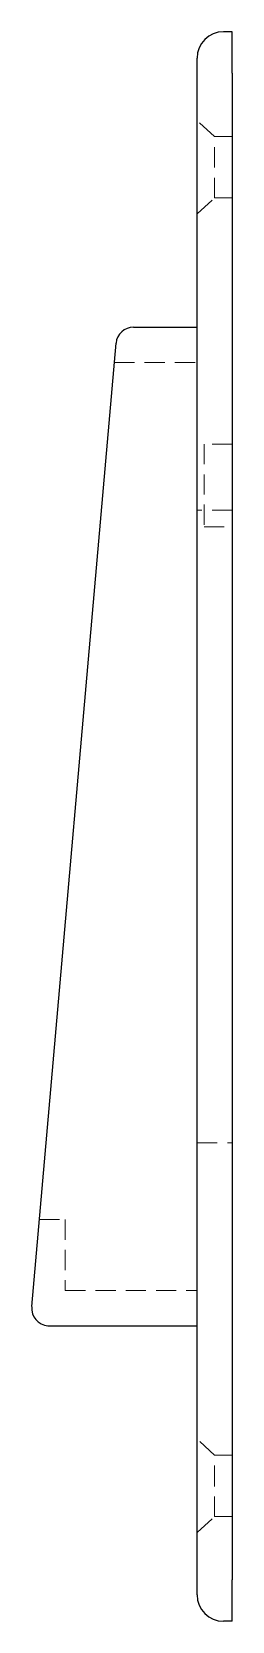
# Model space of a CAD drawing. Header units: millimetres. Extents: x 53 to 229, y 7 to 164.
# Drawn here: x 216.7 to 229.3, y 7 to 107 of the extents above.
import ezdxf

# ---------------------------------------------------------------- set-up
doc = ezdxf.new("R2010")
doc.units = ezdxf.units.MM
doc.linetypes.add('HIDDEN', pattern=[1.905, 1.27, -0.635])

msp = doc.modelspace()

# ---------------------------------------------------------------- linework, layer by layer
at = {"color": 7, "linetype": 'Continuous', "lineweight": 25}
for p, q in [((229.31, 107), (228.76, 107)), ((229.31, 104.39), (229.31, 107)), ((227.1, 104.39), (227.1, 105.34)), ((227.1, 9.61), (227.1, 104.39)), ((229.31, 104.39), (229.31, 9.61)), ((223.1, 88.42), (223.2, 88.42)), ((223.2, 88.42), (227.1, 88.42)), ((216.69, 26.79), (222, 87.41)), ((217.8, 25.58), (227.1, 25.58)), ((227.1, 8.66), (227.1, 9.61)), ((229.31, 7), (229.31, 9.61)), ((229.31, 7), (228.76, 7))]:
    msp.add_line(p, q, dxfattribs=at)
at = {"color": 7, "linetype": 'HIDDEN', "lineweight": 18}
for p, q in [((228.2, 100.42), (227.1, 101.41)), ((228.2, 98.48), (228.2, 100.42)), ((229.31, 100.42), (228.2, 100.42)), ((228.2, 96.55), (228.2, 98.48)), ((227.1, 95.55), (228.2, 96.55)), ((228.2, 96.55), (229.31, 96.55)), ((221.89, 86.2), (227.1, 86.2)), ((227.54, 81.06), (227.54, 75.86)), ((229.31, 81.06), (227.54, 81.06)), ((229.31, 76.91), (227.1, 76.91)), ((227.54, 75.86), (229.31, 75.86)), ((227.1, 37.09), (229.31, 37.09)), ((217.17, 32.27), (218.8, 32.27)), ((218.8, 32.27), (218.8, 27.8)), ((218.8, 27.8), (227.1, 27.8)), ((228.2, 17.45), (227.1, 18.45)), ((228.2, 15.52), (228.2, 17.45)), ((229.31, 17.45), (228.2, 17.45)), ((228.2, 13.58), (228.2, 15.52)), ((227.1, 12.59), (228.2, 13.58)), ((228.2, 13.58), (229.31, 13.58))]:
    msp.add_line(p, q, dxfattribs=at)
at = {"color": 7, "linetype": 'Continuous', "lineweight": 25}
for centre, radius, start, end in [((228.76, 105.34), 1.66, 90, 180), ((223.1, 87.31), 1.11, 90, 175), ((217.8, 26.69), 1.11, 175, 265), ((217.8, 26.69), 1.11, 265, 270), ((228.76, 8.66), 1.66, 180, 270)]:
    msp.add_arc(centre, radius, start, end, dxfattribs=at)

doc.saveas('drawing.dxf')
